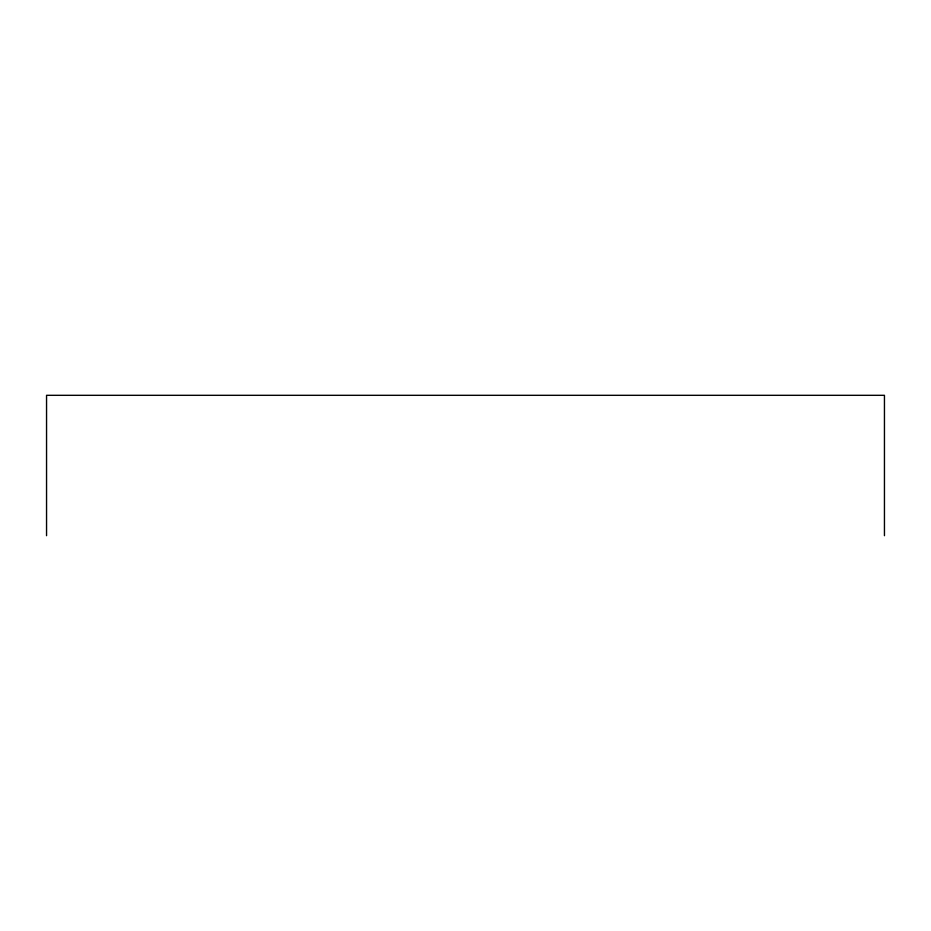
<?xml version="1.0" encoding="UTF-8"?>
<svg xmlns="http://www.w3.org/2000/svg" width="931" height="931" viewBox="0 0 931 931"><rect width="100%" height="100%" fill="white"/><g stroke="black" fill="none" stroke-linecap="round" stroke-linejoin="round"><path stroke-width="1.4" d="M884.45 535.686L884.45 395.314L46.55 395.314L46.55 535.686"/></g></svg>
